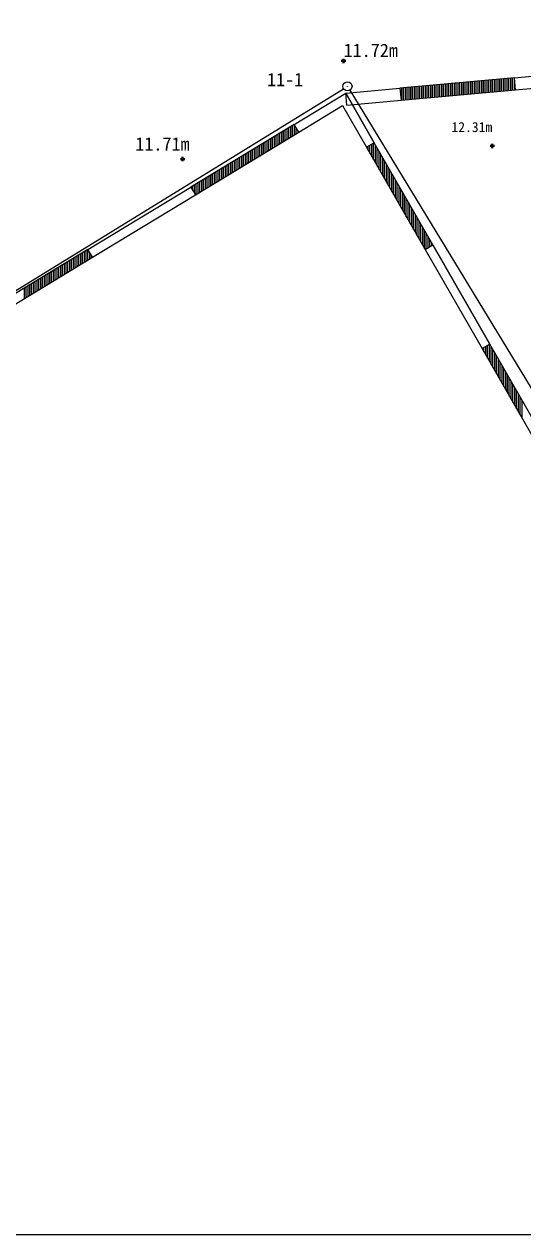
# Model space of a CAD drawing. Units: millimetres on the paper. Extents: x -403 to 403, y -279 to 279.
# Drawn here: x -104.5 to -49.6, y -279.2 to -146 of the extents above; entities that cross this region are included whole.
import ezdxf
from ezdxf.enums import TextEntityAlignment as Align

# ---------------------------------------------------------------- set-up
doc = ezdxf.new("R2010")
doc.units = ezdxf.units.MM
doc.layers.add('0-0_0', color=7, linetype='Continuous')
for name, color, linetype, lineweight in [('0-1_1', 7, 'Continuous', 18), ('0-A_10', 1, 'Continuous', 18), ('0-C_12', 3, 'Continuous', 40), ('A-0_160', 7, 'Continuous', 18)]:
    doc.layers.add(name, color=color, linetype=linetype, lineweight=lineweight)
doc.styles.add('ＭＳ ゴシック', font='')
doc.styles.get('ＭＳ ゴシック').set_extended_font_data('MS Gothic')

msp = doc.modelspace()

# ---------------------------------------------------------------- linework, layer by layer
at = {"layer": '0-1_1'}
for p, q in [((-50.532, -151.901), (-38.594, -150.821)), ((-69.11, -153.58), (-63.141, -153.04)), ((-62.942, -154.361), (-62.941, -153.022)), ((-62.742, -154.343), (-62.741, -153.004)), ((-62.542, -154.325), (-62.541, -152.986)), ((-62.342, -154.307), (-62.341, -152.968)), ((-62.142, -154.289), (-62.141, -152.95)), ((-61.942, -154.271), (-61.941, -152.932)), ((-61.742, -154.252), (-61.741, -152.914)), ((-61.542, -154.234), (-61.541, -152.896)), ((-61.342, -154.216), (-61.341, -152.878)), ((-61.142, -154.198), (-61.141, -152.859)), ((-60.942, -154.18), (-60.941, -152.841)), ((-60.742, -154.162), (-60.741, -152.823)), ((-60.542, -154.144), (-60.541, -152.805)), ((-60.342, -154.126), (-60.341, -152.787)), ((-60.142, -154.108), (-60.141, -152.769)), ((-59.942, -154.09), (-59.941, -152.751)), ((-59.742, -154.072), (-59.741, -152.733)), ((-59.542, -154.054), (-59.541, -152.715)), ((-59.342, -154.036), (-59.341, -152.697)), ((-59.142, -154.017), (-59.141, -152.679)), ((-58.942, -153.999), (-58.941, -152.661)), ((-58.742, -153.981), (-58.741, -152.643)), ((-58.542, -153.963), (-58.541, -152.624)), ((-58.342, -153.945), (-58.341, -152.606)), ((-58.142, -153.927), (-58.141, -152.588)), ((-57.942, -153.909), (-57.941, -152.57)), ((-57.742, -153.891), (-57.741, -152.552)), ((-57.542, -153.873), (-57.541, -152.534)), ((-57.341, -153.855), (-57.341, -152.516)), ((-57.141, -153.837), (-57.141, -152.498)), ((-56.941, -153.819), (-56.941, -152.48)), ((-56.741, -153.801), (-56.741, -152.462)), ((-56.541, -153.782), (-56.541, -152.444)), ((-56.341, -153.764), (-56.341, -152.426)), ((-56.141, -153.746), (-56.141, -152.408)), ((-55.941, -153.728), (-55.941, -152.389)), ((-55.741, -153.71), (-55.741, -152.371)), ((-55.541, -153.692), (-55.541, -152.353)), ((-55.341, -153.674), (-55.341, -152.335)), ((-55.141, -153.656), (-55.141, -152.317)), ((-54.941, -153.638), (-54.941, -152.299)), ((-54.741, -153.62), (-54.741, -152.281)), ((-54.541, -153.602), (-54.541, -152.263)), ((-54.341, -153.584), (-54.341, -152.245)), ((-54.141, -153.566), (-54.141, -152.227)), ((-53.941, -153.547), (-53.941, -152.209)), ((-53.741, -153.529), (-53.741, -152.191)), ((-53.541, -153.511), (-53.541, -152.172)), ((-53.341, -153.493), (-53.341, -152.154)), ((-53.141, -153.475), (-53.141, -152.136)), ((-52.941, -153.457), (-52.941, -152.118)), ((-52.741, -153.439), (-52.741, -152.1)), ((-52.541, -153.421), (-52.541, -152.082)), ((-52.341, -153.403), (-52.341, -152.064)), ((-52.141, -153.385), (-52.141, -152.046)), ((-51.941, -153.367), (-51.941, -152.028)), ((-51.741, -153.349), (-51.741, -152.01)), ((-51.541, -153.331), (-51.541, -151.992)), ((-51.341, -153.312), (-51.341, -151.974)), ((-51.141, -153.294), (-51.141, -151.956)), ((-50.941, -153.276), (-50.941, -151.937)), ((-50.741, -153.258), (-50.741, -151.919)), ((-50.541, -153.24), (-50.541, -151.901)), ((-65.97, -159.041), (-69.11, -153.58)), ((-68.99, -154.908), (-69.11, -153.58)), ((-74.963, -158.297), (-74.963, -157.127)), ((-74.763, -158.176), (-74.762, -157.058)), ((-77.163, -159.63), (-77.163, -158.461)), ((-76.963, -159.509), (-76.963, -158.34)), ((-76.763, -159.388), (-76.763, -158.218)), ((-76.563, -159.267), (-76.563, -158.097)), ((-76.363, -159.145), (-76.363, -157.976)), ((-76.163, -159.024), (-76.163, -157.855)), ((-75.963, -158.903), (-75.963, -157.734)), ((-75.763, -158.782), (-75.763, -157.612)), ((-75.563, -158.661), (-75.563, -157.491)), ((-75.363, -158.539), (-75.363, -157.37)), ((-75.163, -158.418), (-75.163, -157.249)), ((-74.563, -158.054), (-74.563, -157.388)), ((-74.363, -157.933), (-74.363, -157.718)), ((-79.363, -160.964), (-79.363, -159.795)), ((-79.163, -160.843), (-79.163, -159.673)), ((-78.963, -160.722), (-78.963, -159.552)), ((-78.763, -160.6), (-78.763, -159.431)), ((-78.563, -160.479), (-78.563, -159.31)), ((-78.363, -160.358), (-78.363, -159.188)), ((-78.163, -160.237), (-78.163, -159.067)), ((-77.963, -160.115), (-77.963, -158.946)), ((-77.763, -159.994), (-77.763, -158.825)), ((-77.563, -159.873), (-77.563, -158.703)), ((-77.363, -159.752), (-77.363, -158.582)), ((-66.638, -159.887), (-66.638, -159.424)), ((-66.438, -160.235), (-66.438, -159.309)), ((-66.238, -160.583), (-66.238, -159.194)), ((-66.038, -160.93), (-66.038, -159.079)), ((-65.838, -161.278), (-65.838, -159.272)), ((-65.638, -161.626), (-65.638, -159.62)), ((-81.563, -162.298), (-81.563, -161.128)), ((-81.363, -162.176), (-81.363, -161.007)), ((-81.163, -162.055), (-81.163, -160.886)), ((-80.963, -161.934), (-80.963, -160.764)), ((-80.763, -161.813), (-80.763, -160.643)), ((-80.563, -161.691), (-80.563, -160.522)), ((-80.363, -161.57), (-80.363, -160.401)), ((-80.163, -161.449), (-80.163, -160.28)), ((-79.963, -161.328), (-79.963, -160.158)), ((-79.763, -161.207), (-79.763, -160.037)), ((-79.563, -161.085), (-79.563, -159.916)), ((-65.438, -161.974), (-65.438, -159.968)), ((-65.238, -162.322), (-65.238, -160.316)), ((-65.038, -162.67), (-65.038, -160.664)), ((-64.838, -163.018), (-64.838, -161.011)), ((-83.763, -163.631), (-83.763, -162.462)), ((-83.563, -163.51), (-83.563, -162.341)), ((-83.363, -163.389), (-83.363, -162.219)), ((-83.163, -163.268), (-83.163, -162.098)), ((-82.963, -163.146), (-82.963, -161.977)), ((-82.763, -163.025), (-82.763, -161.856)), ((-82.563, -162.904), (-82.563, -161.734)), ((-82.363, -162.783), (-82.363, -161.613)), ((-82.163, -162.661), (-82.163, -161.492)), ((-81.963, -162.54), (-81.963, -161.371)), ((-81.763, -162.419), (-81.763, -161.249)), ((-64.638, -163.366), (-64.638, -161.359)), ((-64.438, -163.713), (-64.438, -161.707)), ((-64.238, -164.061), (-64.238, -162.055)), ((-64.038, -164.409), (-64.038, -162.403)), ((-85.963, -164.245), (-85.963, -163.795)), ((-85.763, -164.575), (-85.763, -163.674)), ((-85.563, -164.722), (-85.563, -163.553)), ((-85.363, -164.601), (-85.363, -163.432)), ((-85.163, -164.48), (-85.163, -163.31)), ((-84.963, -164.359), (-84.963, -163.189)), ((-84.763, -164.237), (-84.763, -163.068)), ((-84.563, -164.116), (-84.563, -162.947)), ((-84.363, -163.995), (-84.363, -162.826)), ((-84.163, -163.874), (-84.163, -162.704)), ((-83.963, -163.752), (-83.963, -162.583)), ((-63.838, -164.757), (-63.838, -162.751)), ((-63.638, -165.105), (-63.638, -163.099)), ((-63.438, -165.453), (-63.438, -163.447)), ((-63.238, -165.801), (-63.238, -163.794)), ((-97.514, -170.797), (-86.162, -163.916)), ((-63.038, -166.149), (-63.038, -164.142)), ((-62.838, -166.496), (-62.838, -164.49)), ((-62.638, -166.844), (-62.638, -164.838)), ((-62.438, -167.192), (-62.438, -165.186)), ((-62.238, -167.54), (-62.238, -165.534)), ((-62.038, -167.888), (-62.038, -165.882)), ((-61.838, -168.236), (-61.838, -166.23)), ((-61.638, -168.584), (-61.638, -166.577)), ((-61.438, -168.932), (-61.438, -166.925)), ((-61.238, -169.279), (-61.238, -167.273)), ((-61.038, -169.627), (-61.038, -167.621)), ((-60.838, -169.975), (-60.838, -167.969)), ((-60.638, -170.323), (-60.638, -168.317)), ((-60.438, -170.671), (-60.438, -168.665)), ((-60.238, -170.701), (-60.238, -169.013)), ((-60.038, -170.586), (-60.038, -169.36)), ((-59.838, -170.471), (-59.838, -169.708)), ((-59.638, -170.356), (-59.638, -170.056)), ((-53.23, -181.204), (-59.509, -170.282)), ((-59.509, -170.282), (-53.23, -181.204)), ((-99.091, -172.922), (-99.091, -171.753)), ((-98.891, -172.801), (-98.891, -171.632)), ((-98.691, -172.68), (-98.691, -171.51)), ((-98.491, -172.559), (-98.491, -171.389)), ((-98.291, -172.437), (-98.291, -171.268)), ((-98.091, -172.316), (-98.091, -171.147)), ((-97.891, -172.195), (-97.891, -171.025)), ((-97.691, -172.074), (-97.691, -170.904)), ((-97.491, -171.952), (-97.491, -170.835)), ((-97.291, -171.831), (-97.291, -171.165)), ((-97.091, -171.71), (-97.091, -171.495)), ((-101.291, -174.256), (-101.291, -173.086)), ((-101.091, -174.135), (-101.091, -172.965)), ((-100.891, -174.013), (-100.891, -172.844)), ((-100.691, -173.892), (-100.691, -172.723)), ((-100.491, -173.771), (-100.491, -172.602)), ((-100.291, -173.65), (-100.291, -172.48)), ((-100.091, -173.528), (-100.091, -172.359)), ((-99.891, -173.407), (-99.891, -172.238)), ((-99.691, -173.286), (-99.691, -172.117)), ((-99.491, -173.165), (-99.491, -171.995)), ((-99.291, -173.044), (-99.291, -171.874)), ((-103.491, -175.59), (-103.491, -174.42)), ((-103.291, -175.468), (-103.291, -174.299)), ((-103.091, -175.347), (-103.091, -174.178)), ((-102.891, -175.226), (-102.891, -174.056)), ((-102.691, -175.105), (-102.691, -173.935)), ((-102.491, -174.983), (-102.491, -173.814)), ((-102.291, -174.862), (-102.291, -173.693)), ((-102.091, -174.741), (-102.091, -173.571)), ((-101.891, -174.62), (-101.891, -173.45)), ((-101.691, -174.498), (-101.691, -173.329)), ((-101.491, -174.377), (-101.491, -173.208)), ((-104.491, -176.196), (-104.491, -175.026)), ((-104.291, -176.074), (-104.291, -174.905)), ((-104.091, -175.953), (-104.091, -174.784)), ((-103.891, -175.832), (-103.891, -174.663)), ((-103.691, -175.711), (-103.691, -174.541)), ((-53.897, -182.05), (-53.897, -181.587)), ((-53.697, -182.398), (-53.697, -181.472)), ((-53.497, -182.746), (-53.497, -181.357)), ((-53.297, -183.093), (-53.297, -181.242)), ((-53.097, -183.441), (-53.097, -181.435)), ((-52.897, -183.789), (-52.897, -181.783)), ((-52.697, -184.137), (-52.697, -182.131)), ((-52.497, -184.485), (-52.497, -182.479)), ((-52.297, -184.833), (-52.297, -182.827)), ((-52.097, -185.181), (-52.097, -183.174)), ((-51.897, -185.529), (-51.897, -183.522)), ((-51.697, -185.876), (-51.697, -183.87)), ((-51.497, -186.224), (-51.497, -184.218)), ((-51.298, -186.572), (-51.297, -184.566)), ((-51.098, -186.92), (-51.097, -184.914)), ((-50.898, -187.268), (-50.897, -185.262)), ((-50.698, -187.616), (-50.697, -185.61)), ((-50.498, -187.964), (-50.497, -185.957)), ((-50.298, -188.312), (-50.297, -186.305)), ((-50.098, -188.659), (-50.098, -186.653)), ((-49.898, -189.007), (-49.898, -187.001)), ((-49.698, -189.355), (-49.698, -187.349))]:
    msp.add_line(p, q, dxfattribs=at)
for points in [[(-68.99, -154.908), (-63.021, -154.368), (-50.412, -153.228), (-38.474, -152.149), (-25.866, -151.01), (-20.581, -150.532), (-18.66, -152.769), (-11.949, -160.585), (-7.212, -166.102), (-0.501, -173.918), (2.361, -177.252), (8.419, -176.195), (20.298, -174.122), (30.92, -172.268), (42.798, -170.195), (53.42, -168.341), (65.299, -166.269), (75.921, -164.415), (87.799, -162.342), (93.787, -161.297), (94.846, -159.084), (98.484, -151.477), (99.246, -149.884)], [(-74.786, -157.02), (-69.11, -153.58), (-65.97, -159.041)], [(-164.46, -222.346), (-161.421, -219.432), (-153.571, -211.903), (-147.493, -206.075), (-139.642, -198.546), (-136.682, -195.708), (-131.101, -192.325), (-119.724, -185.429), (-108.372, -178.548), (-96.996, -171.652), (-85.644, -164.771), (-74.267, -157.875), (-69.467, -154.965), (-66.837, -159.539), (-60.376, -170.78), (-54.097, -181.702), (-47.635, -192.943), (-41.357, -203.865), (-34.895, -215.106), (-28.616, -226.028), (-22.154, -237.269), (-19.093, -242.595), (-18.94, -243.303), (-21.73, -245.918)]]:
    msp.add_lwpolyline(points, dxfattribs=at)
for points in [[(-50.532, -151.901), (-63.141, -153.04), (-63.021, -154.368), (-50.412, -153.228)], [(-74.786, -157.02), (-86.162, -163.916), (-85.644, -164.771), (-74.267, -157.875)], [(-59.509, -170.282), (-65.97, -159.041), (-66.837, -159.539), (-60.376, -170.78)], [(-97.514, -170.797), (-108.891, -177.693), (-108.372, -178.548), (-96.996, -171.652)], [(-46.768, -192.445), (-53.23, -181.204), (-54.097, -181.702), (-47.635, -192.943)]]:
    msp.add_lwpolyline(points, close=True, dxfattribs=at)
at = {"layer": '0-A_10'}
for p, q in [((-136.795, -194.603), (-69.345, -153.098)), ((-68.659, -153.263), (-21.13, -231.395))]:
    msp.add_line(p, q, dxfattribs=at)
for radius in [0.5, 0.01]:
    msp.add_circle((-68.919, -152.835), radius, dxfattribs=at)
at = {"layer": '0-C_12'}
for p, q in [((-69.601, -150.046), (-69.101, -150.046)), ((-69.351, -150.296), (-69.351, -149.796)), ((-53.221, -159.402), (-52.721, -159.402)), ((-52.971, -159.652), (-52.971, -159.152)), ((-87.317, -160.834), (-86.817, -160.834)), ((-87.067, -161.084), (-87.067, -160.584))]:
    msp.add_line(p, q, dxfattribs=at)
at = {"layer": 'A-0_160'}
msp.add_lwpolyline([(-403.23, 279.202), (403.23, 279.202), (403.23, -279.202), (-403.23, -279.202)], close=True, dxfattribs=at)

# ---------------------------------------------------------------- texts
at = {"layer": '0-0_0', "style": 'ＭＳ ゴシック'}
msp.add_text('11-1', height=1.466, rotation=359.919, dxfattribs=at).set_placement((-77.779, -153.262), align=Align.BOTTOM_LEFT)
at = {"layer": '0-C_12', "color": 7, "style": 'ＭＳ ゴシック'}
for s, height, p in [('11.72m', 1.466, (-69.351, -150.046)), ('12.31m', 1.1, (-57.47, -158.196)), ('11.71m', 1.466, (-92.281, -160.346))]:
    msp.add_text(s, height=height, rotation=359.919, dxfattribs=at).set_placement(p, align=Align.BOTTOM_LEFT)

doc.saveas('drawing.dxf')
